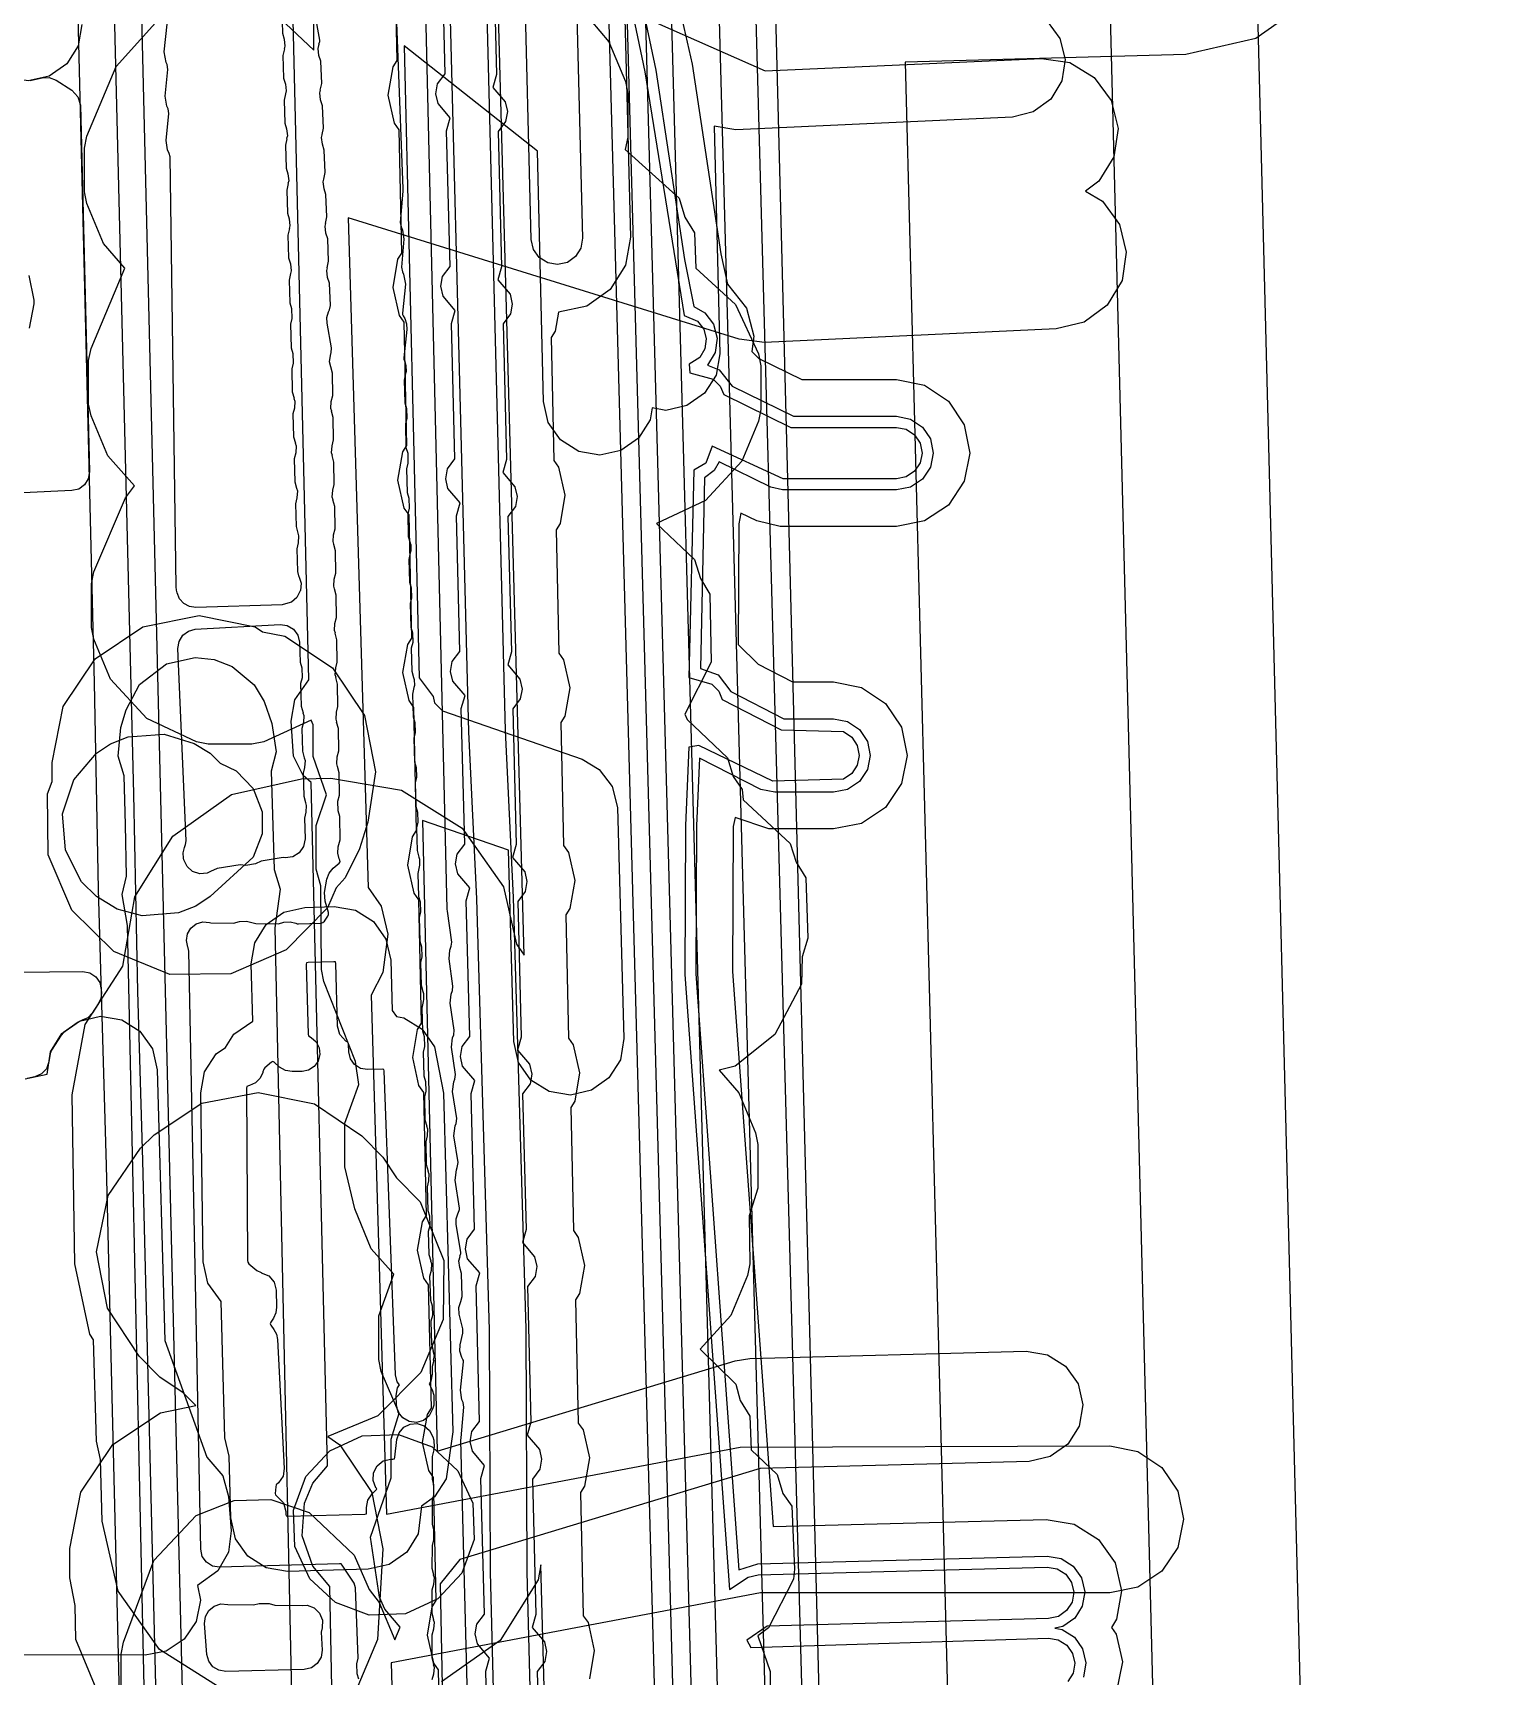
# Model space of a CAD drawing. Header units: metres. Extents: x 17722 to 17999, y 13535 to 15917.
# Drawn here: x 17807.21 to 17847.11, y 15353.03 to 15397.75 of the extents above; entities that cross this region are included whole.
import ezdxf

# ---------------------------------------------------------------- set-up
doc = ezdxf.new("R2010")
doc.units = ezdxf.units.M
for name, color, linetype in [('AI_GREENING_ALLOWED_ZONE', 4, 'Continuous'), ('AI_GREENING_EXCLUSIONS', 1, 'Continuous'), ('AI_GREENING_LAWN', 82, 'Continuous')]:
    doc.layers.add(name, color=color, linetype=linetype)

msp = doc.modelspace()

# ---------------------------------------------------------------- linework, layer by layer
at = {"layer": 'AI_GREENING_ALLOWED_ZONE'}
for points in [[(17807.137, 15396.452), (17807.464, 15396.528), (17807.662, 15396.534), (17807.847, 15396.463), (17808.276, 15396.19), (17808.442, 15396.014), (17808.506, 15395.78), (17808.752, 15385.805), (17808.719, 15385.615), (17808.617, 15385.451), (17808.461, 15385.338), (17808.274, 15385.293), (17806.954, 15385.236)], [(17807.119, 15389.718), (17807.25, 15390.381), (17807.25, 15390.478), (17807.117, 15391.146)], [(17804.935, 15372.175), (17808.573, 15372.205), (17808.762, 15372.169), (17808.924, 15372.065), (17809.035, 15371.907), (17809.077, 15371.719), (17809.08, 15371.62), (17809.062, 15371.471), (17809, 15371.334), (17808.839, 15371.086), (17808.706, 15370.948), (17808.554, 15370.88), (17808.443, 15370.83), (17808.046, 15370.548), (17807.98, 15370.478), (17807.722, 15370.067), (17807.687, 15369.974), (17807.652, 15369.751), (17807.582, 15369.564), (17807.446, 15369.42), (17807.264, 15369.34), (17807.062, 15369.297)]]:
    msp.add_lwpolyline(points, dxfattribs=at)
at = {"layer": 'AI_GREENING_EXCLUSIONS'}
for points in [[(17846.455, 15514.793), (17847.112, 15475.226), (17846.972, 15474.458), (17846.581, 15473.835), (17845.908, 15473.358), (17845.19, 15473.195), (17839.663, 15472.978), (17840.458, 15401.539), (17843.063, 15298.501), (17845.054, 15183.374)], [(17840.715, 15202.784), (17839.063, 15298.423), (17836.459, 15401.452), (17835.641, 15474.878), (17835.785, 15475.645), (17836.172, 15476.258), (17836.855, 15476.739), (17837.563, 15476.898), (17843.08, 15477.115), (17842.49, 15512.663)], [(17818.352, 15406.583), (17819.068, 15378.73), (17819.283, 15374.182), (17819.626, 15362.446), (17819.658, 15355.863), (17820.43, 15325.695)], [(17819.375, 15405.712), (17820.067, 15378.766), (17820.282, 15374.219), (17820.625, 15362.475), (17820.658, 15355.876), (17821.404, 15326.739), (17825.131, 15326.907), (17824.981, 15327.12), (17824.808, 15327.881), (17822.765, 15402.677)], [(17810.898, 15339.238), (17810.211, 15367.064), (17810.073, 15371.667), (17809.965, 15377.032), (17809.33, 15402.745)], [(17825.791, 15401.76), (17827.779, 15328.962), (17840.281, 15329.303), (17840.666, 15329.238), (17840.666, 15329.238), (17840.996, 15329.03), (17841.222, 15328.712), (17841.308, 15328.331), (17841.243, 15327.946), (17841.035, 15327.616), (17840.716, 15327.391), (17840.336, 15327.304), (17826.834, 15326.935), (17826.449, 15327.001), (17826.119, 15327.209), (17825.894, 15327.527), (17825.807, 15327.908), (17823.765, 15402.705)], [(17812.31, 15352.716), (17810.659, 15353.756), (17809.532, 15355.348), (17809.1, 15357.251), (17809.055, 15358.927), (17808.942, 15359.427), (17808.868, 15362.19), (17808.761, 15362.344), (17808.352, 15364.252), (17808.283, 15368.851), (17808.635, 15370.77), (17808.635, 15370.77), (17809.662, 15372.358), (17809.985, 15374.243), (17811.025, 15375.894), (17812.617, 15377.021), (17814.52, 15377.453), (17815.319, 15377.474), (17817.242, 15377.145), (17818.893, 15376.105), (17820.02, 15374.513), (17820.374, 15372.952), (17820.584, 15372.656), (17819.776, 15402.235)], [(17817.124, 15322.687), (17815.732, 15323.019), (17815.37, 15323.188), (17815.084, 15323.199), (17813.697, 15323.552), (17812.561, 15324.177), (17812.377, 15324.333), (17811.925, 15324.591), (17811.121, 15325.368), (17810.784, 15325.903), (17810.538, 15326.486), (17810.416, 15327.257), (17810.404, 15327.531), (17810.395, 15327.591), (17809.9, 15339.163), (17809.9, 15339.163), (17809.9, 15339.163), (17809.216, 15366.928), (17808.998, 15374.452), (17808.893, 15380.065), (17808.337, 15402.656)], [(17827.365, 15400.352), (17829.17, 15330.456), (17840.248, 15330.73), (17840.825, 15330.63), (17841.319, 15330.317), (17841.656, 15329.838), (17841.785, 15329.267), (17841.704, 15328.802), (17841.808, 15328.345), (17841.71, 15327.768), (17841.398, 15327.272), (17840.92, 15326.934), (17840.35, 15326.804), (17826.848, 15326.436), (17826.271, 15326.534), (17825.776, 15326.846), (17825.437, 15327.323), (17825.307, 15327.894), (17823.275, 15402.33)], [(17816.398, 15401.469), (17827.141, 15396.715), (17834.655, 15397.057), (17835.427, 15396.94), (17836.094, 15396.537), (17836.557, 15395.908), (17836.744, 15395.151), (17836.627, 15394.379), (17836.223, 15393.711), (17835.86, 15393.444), (17836.318, 15393.167), (17836.78, 15392.538), (17836.967, 15391.781), (17836.85, 15391.009), (17836.447, 15390.341), (17835.818, 15389.879), (17835.061, 15389.692), (17827.119, 15389.329), (17826.434, 15389.417), (17815.796, 15392.72), (17816.336, 15374.495), (17816.696, 15373.989), (17816.871, 15373.228), (17816.735, 15372.18), (17816.422, 15371.562), (17816.84, 15357.442), (17826.456, 15359.267), (17836.52, 15359.302), (17837.285, 15359.15), (17837.934, 15358.716), (17838.368, 15358.067), (17838.52, 15357.302), (17838.368, 15356.537), (17837.934, 15355.888), (17837.285, 15355.454), (17836.52, 15355.302), (17827.017, 15355.302), (17816.96, 15353.393), (17817.128, 15347.723)], [(17822.958, 15401.023), (17823.868, 15396.688), (17824.933, 15390.062), (17825.302, 15389.906), (17825.467, 15389.688), (17825.536, 15389.423), (17825.498, 15389.153), (17825.36, 15388.917), (17825.076, 15388.735), (17825.089, 15388.503), (17825.723, 15388.329), (17825.918, 15388.138), (17826.014, 15387.913), (17827.839, 15387.016), (17830.711, 15387.016), (17830.979, 15386.963), (17831.206, 15386.811), (17831.358, 15386.584), (17831.411, 15386.316), (17831.358, 15386.048), (17831.206, 15385.821), (17830.979, 15385.67), (17830.711, 15385.616), (17827.632, 15385.618), (17825.699, 15386.508), (17825.529, 15386.043), (17825.196, 15385.848), (17825.06, 15380.213), (17825.691, 15380.029), (17825.882, 15379.835), (17825.974, 15379.608), (17827.574, 15378.788), (17829.268, 15378.735), (17829.495, 15378.583), (17829.647, 15378.356), (17829.7, 15378.088), (17829.647, 15377.82), (17829.495, 15377.593), (17829.268, 15377.441), (17827.349, 15377.39), (17825.336, 15378.362), (17825.059, 15378.311), (17824.971, 15376.179), (17824.958, 15372.123), (17826.172, 15355.395), (17826.682, 15355.731), (17826.948, 15355.792), (17834.817, 15356), (17835.087, 15355.953), (17835.318, 15355.808), (17835.475, 15355.585), (17835.536, 15355.318), (17835.49, 15355.049), (17835.344, 15354.818), (17835.121, 15354.66), (17834.854, 15354.6), (17827.193, 15354.398), (17826.639, 15354.016), (17826.753, 15353.813), (17834.846, 15354.067), (17835.115, 15354.02), (17835.346, 15353.875), (17835.504, 15353.652), (17835.564, 15353.385), (17835.518, 15353.116), (17835.372, 15352.885)], [(17823.29, 15400.903), (17824.164, 15396.736), (17824.943, 15391.579), (17825.197, 15390.308), (17825.502, 15390.13), (17825.737, 15389.819), (17825.835, 15389.441), (17825.782, 15389.055), (17825.571, 15388.708), (17825.887, 15388.58), (17826.239, 15388.137), (17827.909, 15387.316), (17830.711, 15387.316), (17831.093, 15387.24), (17831.418, 15387.023), (17831.635, 15386.699), (17831.711, 15386.316), (17831.635, 15385.934), (17831.418, 15385.609), (17831.093, 15385.392), (17830.711, 15385.316), (17827.612, 15385.318), (17827.294, 15385.392), (17825.892, 15386.079), (17825.754, 15385.844), (17825.492, 15385.646), (17825.381, 15380.453), (17825.859, 15380.277), (17826.203, 15379.828), (17827.647, 15379.088), (17829, 15379.088), (17829.383, 15379.012), (17829.707, 15378.795), (17829.924, 15378.471), (17830, 15378.088), (17829.924, 15377.705), (17829.707, 15377.381), (17829.383, 15377.164), (17829, 15377.088), (17827.405, 15377.088), (17827.023, 15377.164), (17825.354, 15378.016), (17825.271, 15376.174), (17825.257, 15372.144), (17826.427, 15355.927), (17826.94, 15356.092), (17834.81, 15356.3), (17835.194, 15356.234), (17835.524, 15356.025), (17835.749, 15355.707), (17835.836, 15355.326), (17835.77, 15354.942), (17835.562, 15354.612), (17835.243, 15354.386), (17835.018, 15354.336), (17835.223, 15354.3), (17835.553, 15354.092), (17835.778, 15353.774), (17835.864, 15353.393), (17835.798, 15353.009)], [(17826.818, 15400.788), (17828.751, 15329.989), (17840.254, 15330.303), (17841.023, 15330.172), (17841.684, 15329.756), (17842.135, 15329.119), (17842.308, 15328.358), (17842.177, 15327.589), (17842.068, 15327.416), (17842.578, 15327.108), (17843.041, 15326.479), (17843.227, 15325.721), (17843.11, 15324.95), (17842.706, 15324.282), (17842.077, 15323.82), (17841.319, 15323.633), (17836.089, 15323.397), (17836.26, 15323.287), (17836.261, 15323.287), (17836.261, 15323.287), (17836.261, 15323.287), (17836.703, 15322.663)], [(17818.324, 15349.851), (17818.251, 15353.204), (17818.121, 15353.388), (17817.949, 15354.149), (17818.082, 15354.918), (17818.19, 15355.089), (17818.117, 15358.442), (17817.988, 15358.626), (17817.816, 15359.388), (17817.949, 15360.157), (17818.057, 15360.328), (17817.984, 15363.681), (17817.854, 15363.865), (17817.682, 15364.626), (17817.815, 15365.395), (17817.924, 15365.567), (17817.851, 15368.92), (17817.721, 15369.104), (17817.549, 15369.865), (17817.682, 15370.634), (17817.79, 15370.805), (17817.717, 15374.158), (17817.587, 15374.342), (17817.416, 15375.104), (17817.548, 15375.873), (17817.657, 15376.044), (17817.584, 15379.397), (17817.454, 15379.581), (17817.282, 15380.342), (17817.415, 15381.111), (17817.523, 15381.283), (17817.45, 15384.636), (17817.321, 15384.82), (17817.149, 15385.581), (17817.282, 15386.35), (17817.39, 15386.521), (17817.317, 15389.874), (17817.187, 15390.058), (17817.015, 15390.82), (17817.148, 15391.589), (17817.257, 15391.76), (17817.184, 15395.113), (17817.054, 15395.297), (17816.882, 15396.058), (17817.015, 15396.827), (17817.123, 15396.999), (17817.05, 15400.352)], [(17819.634, 15349.485), (17819.54, 15353.174), (17819.64, 15353.528), (17819.309, 15353.916), (17819.249, 15354.182), (17819.295, 15354.451), (17819.5, 15354.724), (17819.406, 15358.413), (17819.506, 15358.767), (17819.176, 15359.154), (17819.115, 15359.421), (17819.162, 15359.69), (17819.367, 15359.962), (17819.273, 15363.651), (17819.373, 15364.005), (17819.042, 15364.393), (17818.982, 15364.659), (17819.029, 15364.928), (17819.233, 15365.201), (17819.139, 15368.89), (17819.239, 15369.244), (17818.909, 15369.632), (17818.849, 15369.898), (17818.895, 15370.167), (17819.1, 15370.44), (17819.006, 15374.129), (17819.106, 15374.483), (17818.775, 15374.87), (17818.715, 15375.137), (17818.762, 15375.406), (17818.967, 15375.678), (17818.873, 15379.367), (17818.973, 15379.721), (17818.642, 15380.109), (17818.582, 15380.375), (17818.628, 15380.644), (17818.833, 15380.917), (17818.739, 15384.606), (17818.839, 15384.96), (17818.509, 15385.348), (17818.448, 15385.614), (17818.495, 15385.883), (17818.7, 15386.156), (17818.606, 15389.845), (17818.706, 15390.199), (17818.375, 15390.586), (17818.315, 15390.853), (17818.362, 15391.122), (17818.566, 15391.394), (17818.472, 15395.083), (17818.572, 15395.437), (17818.242, 15395.825), (17818.182, 15396.091), (17818.228, 15396.36), (17818.433, 15396.633), (17818.339, 15400.322)], [(17819.74, 15400.308), (17819.834, 15396.619), (17819.734, 15396.265), (17820.064, 15395.877), (17820.125, 15395.611), (17820.078, 15395.342), (17819.873, 15395.069), (17819.967, 15391.38), (17819.867, 15391.026), (17820.198, 15390.638), (17820.258, 15390.372), (17820.211, 15390.103), (17820.007, 15389.83), (17820.101, 15386.141), (17820.001, 15385.787), (17820.331, 15385.4), (17820.391, 15385.133), (17820.345, 15384.864), (17820.14, 15384.592), (17820.234, 15380.903), (17820.134, 15380.549), (17820.465, 15380.161), (17820.525, 15379.895), (17820.478, 15379.626), (17820.273, 15379.353), (17820.367, 15375.664), (17820.267, 15375.31), (17820.598, 15374.922), (17820.658, 15374.656), (17820.612, 15374.387), (17820.407, 15374.114), (17820.501, 15370.425), (17820.401, 15370.071), (17820.731, 15369.684), (17820.792, 15369.417), (17820.745, 15369.148), (17820.54, 15368.876), (17820.634, 15365.187), (17820.534, 15364.833), (17820.865, 15364.445), (17820.925, 15364.179), (17820.878, 15363.91), (17820.674, 15363.637), (17820.768, 15359.948), (17820.668, 15359.594), (17820.998, 15359.206), (17821.058, 15358.94), (17821.012, 15358.671), (17820.807, 15358.398), (17820.901, 15354.709), (17820.801, 15354.355), (17821.132, 15353.968), (17821.192, 15353.701), (17821.145, 15353.432), (17820.94, 15353.16), (17821.034, 15349.471)], [(17821.974, 15400.023), (17822.174, 15392.161), (17822.128, 15391.891), (17821.982, 15391.661), (17821.759, 15391.503), (17821.492, 15391.443), (17821.223, 15391.489), (17820.992, 15391.635), (17820.835, 15391.859), (17820.775, 15392.125), (17820.579, 15399.796)], [(17824.43, 15400.101), (17825.152, 15396.894), (17825.93, 15391.737), (17826.114, 15390.908), (17826.637, 15390.255), (17826.834, 15389.5), (17826.776, 15389.083), (17826.972, 15388.891), (17828.142, 15388.316), (17830.711, 15388.316), (17831.476, 15388.164), (17832.125, 15387.73), (17832.559, 15387.082), (17832.711, 15386.316), (17832.559, 15385.551), (17832.125, 15384.902), (17831.476, 15384.468), (17830.711, 15384.316), (17827.548, 15384.32), (17826.911, 15384.468), (17826.475, 15384.679), (17826.42, 15384.386), (17826.41, 15381.109), (17826.948, 15380.57), (17827.888, 15380.088), (17829, 15380.088), (17829.765, 15379.936), (17830.414, 15379.502), (17830.848, 15378.853), (17831, 15378.088), (17830.848, 15377.323), (17830.414, 15376.674), (17829.765, 15376.24), (17829, 15376.088), (17827.244, 15376.095), (17826.323, 15376.396), (17826.27, 15376.156), (17826.255, 15372.213), (17827.356, 15357.103), (17834.783, 15357.299), (17835.552, 15357.167), (17836.212, 15356.751), (17836.663, 15356.114), (17836.835, 15355.353), (17836.703, 15354.584), (17836.563, 15354.362), (17836.691, 15354.181), (17836.864, 15353.42), (17836.688, 15352.581)], [(17823.287, 15399.548), (17823.474, 15392.194), (17823.341, 15391.425), (17822.924, 15390.765), (17822.287, 15390.315), (17821.513, 15390.146), (17821.425, 15389.636), (17821.316, 15389.465), (17821.389, 15386.112), (17821.519, 15385.928), (17821.691, 15385.166), (17821.558, 15384.397), (17821.45, 15384.226), (17821.523, 15380.873), (17821.653, 15380.689), (17821.824, 15379.928), (17821.692, 15379.159), (17821.583, 15378.987), (17821.656, 15375.634), (17821.786, 15375.45), (17821.958, 15374.689), (17821.825, 15373.92), (17821.717, 15373.749), (17821.79, 15370.396), (17821.919, 15370.212), (17822.091, 15369.45), (17821.958, 15368.681), (17821.85, 15368.51), (17821.923, 15365.157), (17822.053, 15364.973), (17822.225, 15364.212), (17822.092, 15363.443), (17821.983, 15363.271), (17822.056, 15359.918), (17822.186, 15359.734), (17822.358, 15358.973), (17822.225, 15358.204), (17822.117, 15358.033), (17822.19, 15354.68), (17822.32, 15354.496), (17822.491, 15353.734), (17822.359, 15352.965)], [(17816.292, 15304.874), (17815.847, 15327.507), (17815.63, 15327.698), (17815.371, 15328.222), (17815.308, 15329.182), (17815.41, 15329.758), (17815.792, 15330.297), (17815.298, 15355.477), (17814.83, 15356.023), (17814.545, 15356.856), (17814.604, 15357.742), (17814.83, 15358.283), (17815.227, 15358.758), (17814.788, 15377.352), (17814.57, 15377.541), (17814.309, 15378.065), (17814.242, 15379.024), (17814.343, 15379.601), (17814.723, 15380.141), (17814.281, 15398.865)], [(17842.082, 15398.722), (17840.491, 15397.594), (17838.589, 15397.16), (17830.954, 15396.95), (17832.579, 15334.041)], [(17809.619, 15352.445), (17809.619, 15353.632), (17809.684, 15353.955), (17810.502, 15356.184), (17811.662, 15357.406), (17812.692, 15357.813), (17813.686, 15357.84), (17814.736, 15357.488), (17815.96, 15356.329), (17816.368, 15355.395), (17816.638, 15355.038), (17817.062, 15354.025), (17817.206, 15354.367), (17816.789, 15354.858), (17816.642, 15355.184), (17816.406, 15356.813), (17816.962, 15358.429), (17816.962, 15359.483), (17817.186, 15360.186), (17816.694, 15361.328), (17816.629, 15361.65), (17816.629, 15362.837), (17817.034, 15363.971), (17816.424, 15364.666), (17815.971, 15365.75), (17815.707, 15366.891), (17815.707, 15368.078), (17816.08, 15369.134), (17815.989, 15369.761), (17815.135, 15371.937), (17815.07, 15372.26), (17815.046, 15374.536), (17814.923, 15374.996), (17814.923, 15376.184), (17815.204, 15377.02), (17814.839, 15378.059), (17814.839, 15378.92), (17814.784, 15379.052), (17813.495, 15378.461), (17813.173, 15378.396), (17811.986, 15378.396), (17811.663, 15378.461), (17810.317, 15379.092), (17809.329, 15380.166), (17808.875, 15381.249), (17808.81, 15381.571), (17808.81, 15382.759), (17808.875, 15383.081), (17809.737, 15385.099), (17809.981, 15385.426), (17809.25, 15386.242), (17808.797, 15387.326), (17808.732, 15387.648), (17808.732, 15388.836), (17808.797, 15389.158), (17809.721, 15391.347), (17809.134, 15392.02), (17808.681, 15393.103), (17808.616, 15393.426), (17808.616, 15394.613), (17808.681, 15394.935), (17809.48, 15396.833), (17810.718, 15398.206)], [(17813.792, 15398.288), (17814.857, 15397.28), (17814.857, 15398.094)], [(17808.55, 15397.978), (17808.45, 15397.401), (17808.137, 15396.907), (17807.659, 15396.569), (17807.088, 15396.441), (17806.511, 15396.54), (17806.017, 15396.853), (17805.679, 15397.331), (17805.55, 15397.902)], [(17834.812, 15398.066), (17835.159, 15397.595), (17835.299, 15397.027), (17835.211, 15396.448), (17834.909, 15395.947), (17834.437, 15395.6), (17833.869, 15395.46), (17826.343, 15395.116), (17825.757, 15395.213), (17825.904, 15389.013), (17825.803, 15388.436), (17825.49, 15387.942), (17825.011, 15387.606), (17824.44, 15387.478), (17824.066, 15387.543), (17824.009, 15387.217), (17823.696, 15386.723), (17823.217, 15386.386), (17822.646, 15386.259), (17822.069, 15386.359), (17821.575, 15386.673), (17821.239, 15387.151), (17821.111, 15387.723), (17820.949, 15394.534), (17817.317, 15397.396), (17817.722, 15380.197), (17818.104, 15379.689), (17818.143, 15379.515), (17818.364, 15379.306), (17822.165, 15377.986), (17822.625, 15377.706), (17822.978, 15377.239), (17823.126, 15376.673), (17823.299, 15370.386), (17823.2, 15369.809), (17822.888, 15369.314), (17822.411, 15368.976), (17821.84, 15368.846), (17821.263, 15368.944), (17820.768, 15369.256), (17820.429, 15369.734), (17820.3, 15370.304), (17820.158, 15375.508), (17817.814, 15376.321), (17818.218, 15359.16), (17826.326, 15361.614), (17826.72, 15361.678), (17834.244, 15361.877), (17834.821, 15361.778), (17835.316, 15361.466), (17835.654, 15360.988), (17835.783, 15360.417), (17835.684, 15359.84), (17835.372, 15359.345), (17834.894, 15359.007), (17834.323, 15358.878), (17827.002, 15358.684), (17818.829, 15356.211), (17818.297, 15355.542), (17818.751, 15332.436)], [(17822.395, 15398.084), (17822.886, 15397.507), (17823.339, 15396.423), (17823.405, 15396.101), (17823.405, 15394.913), (17823.332, 15394.573), (17824.799, 15393.25), (17824.959, 15392.738), (17825.221, 15392.31), (17825.253, 15391.348), (17826.329, 15390.36), (17826.96, 15389.013), (17827.025, 15388.69), (17827.025, 15387.503), (17826.96, 15387.181), (17826.506, 15386.097), (17825.518, 15385.024), (17824.184, 15384.398), (17825.217, 15383.417), (17825.377, 15382.905), (17825.639, 15382.477), (17825.675, 15380.625), (17824.956, 15379.215), (17825.02, 15379.063), (17826.113, 15378.025), (17826.272, 15377.513), (17826.511, 15377.16), (17826.542, 15376.882), (17827.822, 15375.695), (17827.982, 15375.182), (17828.245, 15374.755), (17828.299, 15373.113), (17828.146, 15372.608), (17828.13, 15371.863), (17827.406, 15370.493), (17826.32, 15369.635), (17825.889, 15369.528), (17826.426, 15368.905), (17826.879, 15367.822), (17826.944, 15367.499), (17826.944, 15366.312), (17826.701, 15365.563), (17826.725, 15364.256), (17826.66, 15363.933), (17826.207, 15362.85), (17825.375, 15361.932), (17826.342, 15360.984), (17826.462, 15360.539), (17826.725, 15360.111), (17826.755, 15359.196), (17827.465, 15358.522), (17827.625, 15358.009), (17827.864, 15357.656), (17827.941, 15355.941), (17827.909, 15355.669), (17827.227, 15354.345), (17826.937, 15354.129), (17827.273, 15353.159), (17827.273, 15351.971)], [(17810.498, 15341.132), (17809.793, 15373.457), (17809.645, 15374.307), (17809.764, 15374.799), (17809.734, 15376.203), (17809.698, 15377.529), (17809.532, 15378.071), (17809.607, 15378.848), (17809.751, 15379.327), (17810.117, 15380.016), (17810.851, 15380.578), (17811.629, 15380.751), (17812.147, 15380.695), (17812.634, 15380.507), (17813.233, 15380.006), (17813.505, 15379.559), (17813.717, 15378.955), (17813.833, 15378.184), (17813.701, 15377.657), (17813.776, 15374.986), (17813.945, 15374.447), (17813.796, 15373.4), (17814.46, 15342.956)], [(17810.498, 15341.132), (17809.793, 15373.457), (17809.645, 15374.307), (17809.764, 15374.799), (17809.734, 15376.203), (17809.698, 15377.529), (17809.532, 15378.071), (17809.607, 15378.848), (17809.751, 15379.327), (17810.117, 15380.016), (17810.851, 15380.578), (17811.629, 15380.751), (17812.147, 15380.695), (17812.634, 15380.507), (17813.233, 15380.006), (17813.505, 15379.559), (17813.717, 15378.955), (17813.833, 15378.184), (17813.701, 15377.657), (17813.776, 15374.986), (17813.945, 15374.447), (17813.796, 15373.4), (17814.46, 15342.956)], [(17807.008, 15369.285), (17807.599, 15369.412), (17807.695, 15370.024), (17808.006, 15370.52), (17808.483, 15370.859), (17809.054, 15370.989), (17809.631, 15370.892), (17810.127, 15370.581), (17810.466, 15370.104), (17810.596, 15369.533), (17810.808, 15362.164), (17811.948, 15358.99), (17812.383, 15358.486), (17812.539, 15357.922), (17812.608, 15356.991), (17812.536, 15356.41), (17812.248, 15355.9), (17811.694, 15355.505), (17811.775, 15355.098), (17811.659, 15354.524), (17811.333, 15354.038), (17810.846, 15353.714), (17810.272, 15353.601), (17804.133, 15353.613)], [(17808.986, 15352.591), (17808.382, 15354.036), (17808.366, 15354.956), (17808.217, 15355.706), (17808.217, 15356.508), (17808.521, 15358.039), (17809.389, 15359.336), (17810.686, 15360.204), (17811.649, 15360.395), (17811.302, 15360.746), (17810.67, 15361.173), (17810.104, 15361.746), (17809.245, 15363.049), (17808.95, 15364.582), (17809.264, 15366.111), (17810.139, 15367.403), (17810.512, 15367.764), (17811.814, 15368.624), (17813.347, 15368.92), (17814.876, 15368.607), (17816.169, 15367.733), (17816.735, 15367.16), (17817.109, 15366.595), (17817.757, 15365.939), (17818.4, 15364.345), (17818.376, 15362.742), (17817.773, 15361.297), (17816.602, 15360.118), (17815.238, 15359.552), (17815.567, 15359.331), (17816.435, 15358.034), (17816.739, 15356.503), (17816.592, 15354.036), (17815.988, 15352.591)], [(17821.809, 15327.799), (17821.037, 15356.061), (17820.967, 15355.655), (17819.927, 15354.004), (17818.334, 15352.877)]]:
    msp.add_lwpolyline(points, dxfattribs=at)
for points in [[(17811.736, 15381.893), (17813.267, 15381.589), (17813.466, 15381.455), (17814.069, 15381.336), (17815.366, 15380.468), (17816.234, 15379.171), (17816.538, 15377.64), (17816.331, 15376.269), (17816.105, 15375.544), (17815.712, 15374.754), (17815.463, 15374.487), (17815.234, 15373.938), (17814.111, 15372.794), (17812.602, 15372.147), (17810.941, 15372.131), (17809.419, 15372.751), (17808.275, 15373.874), (17807.628, 15375.383), (17807.612, 15377.044), (17807.736, 15377.38), (17807.736, 15377.893), (17808.04, 15379.424), (17808.908, 15380.721), (17810.205, 15381.589), (17811.736, 15381.893)], [(17813.207, 15375.316), (17812.035, 15374.247), (17811.651, 15373.99), (17811.176, 15373.806), (17810.193, 15373.728), (17809.504, 15373.906), (17808.944, 15374.247), (17808.539, 15374.653), (17808.098, 15375.512), (17808.019, 15376.495), (17808.325, 15377.426), (17808.944, 15378.149), (17809.329, 15378.406), (17809.804, 15378.59), (17810.787, 15378.669), (17811.606, 15378.41), (17812.035, 15378.149), (17812.307, 15377.877), (17812.748, 15377.673), (17813.207, 15377.188), (17813.453, 15376.549), (17813.453, 15375.955), (17813.207, 15375.316)], [(17811.888, 15369.479), (17812.206, 15369.971), (17812.453, 15370.141), (17812.686, 15370.502), (17813.196, 15370.853), (17813.154, 15372.414), (17813.253, 15372.991), (17813.565, 15373.486), (17814.043, 15373.824), (17814.614, 15373.954), (17815.413, 15373.975), (17815.99, 15373.877), (17816.485, 15373.565), (17816.823, 15373.087), (17816.953, 15372.516), (17816.989, 15371.152), (17817.107, 15370.986), (17817.31, 15370.951), (17817.805, 15370.639), (17818.143, 15370.162), (17818.392, 15368.894), (17818.639, 15359.687), (17818.459, 15358.408), (17818.147, 15357.913), (17817.793, 15357.662), (17817.699, 15356.907), (17817.387, 15356.412), (17816.909, 15356.074), (17816.338, 15355.944), (17814.139, 15355.885), (17813.562, 15355.984), (17813.067, 15356.296), (17812.729, 15356.774), (17812.599, 15357.344), (17812.554, 15359.021), (17812.441, 15359.521), (17812.341, 15363.228), (17811.974, 15363.732), (17811.852, 15364.304), (17811.783, 15368.903), (17811.888, 15369.479)], [(17818.078, 15359.272), (17818.777, 15358.625), (17819.186, 15357.743), (17819.225, 15356.757), (17818.884, 15355.84), (17818.237, 15355.141), (17817.355, 15354.732), (17816.369, 15354.693), (17815.452, 15355.034), (17814.753, 15355.681), (17814.344, 15356.563), (17814.305, 15357.549), (17814.646, 15358.466), (17815.293, 15359.165), (17816.175, 15359.574), (17817.161, 15359.613), (17818.078, 15359.272)]]:
    msp.add_lwpolyline(points, close=True, dxfattribs=at)
at = {"layer": 'AI_GREENING_LAWN'}
for points in [[(17816.737, 15407.81), (17817.283, 15393.507), (17817.281, 15393.447), (17817.212, 15392.592), (17817.232, 15392.471), (17817.271, 15392.384), (17817.313, 15392.135), (17817.245, 15391.377), (17817.269, 15391.246), (17817.302, 15391.18), (17817.352, 15390.908), (17817.274, 15390.124), (17817.276, 15390.088), (17817.289, 15390.054), (17817.332, 15389.975), (17817.384, 15389.833), (17817.39, 15389.681), (17817.307, 15388.905), (17817.309, 15388.867), (17817.336, 15388.795), (17817.332, 15388.794), (17817.367, 15388.699), (17817.371, 15388.536), (17817.355, 15388.483), (17817.357, 15388.482), (17817.317, 15388.304), (17817.335, 15387.684), (17817.382, 15387.531), (17817.389, 15387.263), (17817.35, 15387.107), (17817.367, 15386.463), (17817.414, 15386.309), (17817.421, 15386.042), (17817.382, 15385.886), (17817.399, 15385.242), (17817.446, 15385.089), (17817.453, 15384.821), (17817.414, 15384.665), (17817.429, 15384.045), (17817.478, 15383.869), (17817.476, 15383.868), (17817.495, 15383.816), (17817.499, 15383.653), (17817.483, 15383.6), (17817.485, 15383.599), (17817.445, 15383.421), (17817.463, 15382.8), (17817.51, 15382.647), (17817.517, 15382.379), (17817.478, 15382.223), (17817.495, 15381.58), (17817.542, 15381.426), (17817.549, 15381.158), (17817.51, 15381.003), (17817.525, 15380.382), (17817.574, 15380.206), (17817.572, 15380.206), (17817.591, 15380.153), (17817.596, 15379.99), (17817.579, 15379.936), (17817.581, 15379.936), (17817.542, 15379.757), (17817.561, 15379.137), (17817.609, 15378.984), (17817.617, 15378.716), (17817.578, 15378.56), (17817.597, 15377.916), (17817.645, 15377.763), (17817.653, 15377.495), (17817.614, 15377.339), (17817.633, 15376.696), (17817.681, 15376.542), (17817.689, 15376.274), (17817.65, 15376.119), (17817.667, 15375.498), (17817.717, 15375.322), (17817.715, 15375.322), (17817.734, 15375.27), (17817.739, 15375.106), (17817.723, 15375.053), (17817.725, 15375.053), (17817.686, 15374.874), (17817.705, 15374.254), (17817.753, 15374.101), (17817.761, 15373.833), (17817.723, 15373.677), (17817.742, 15373.033), (17817.789, 15372.88), (17817.797, 15372.612), (17817.759, 15372.456), (17817.776, 15371.836), (17817.825, 15371.66), (17817.823, 15371.66), (17817.842, 15371.608), (17817.847, 15371.444), (17817.831, 15371.391), (17817.833, 15371.39), (17817.794, 15371.212), (17817.814, 15370.592), (17817.861, 15370.439), (17817.869, 15370.171), (17817.831, 15370.015), (17817.85, 15369.371), (17817.897, 15369.218), (17817.905, 15368.95), (17817.867, 15368.794), (17817.884, 15368.174), (17817.934, 15367.998), (17817.927, 15367.996), (17817.952, 15367.924), (17817.943, 15367.734), (17817.903, 15367.574), (17817.92, 15366.953), (17817.97, 15366.777), (17817.963, 15366.776), (17817.988, 15366.703), (17817.979, 15366.514), (17817.939, 15366.353), (17817.958, 15365.709), (17818.006, 15365.556), (17818.014, 15365.288), (17817.975, 15365.132), (17817.992, 15364.512), (17818.042, 15364.336), (17818.036, 15364.334), (17818.061, 15364.262), (17818.051, 15364.072), (17818.011, 15363.911), (17818.03, 15363.268), (17818.078, 15363.114), (17818.086, 15362.846), (17818.047, 15362.691), (17818.064, 15362.068), (17818.111, 15361.898), (17818.101, 15361.895), (17818.137, 15361.758), (17818.108, 15361.631), (17818.121, 15361.628), (17818.08, 15361.458), (17818.08, 15361.253), (17818.043, 15361.064), (17817.997, 15360.993), (17818.083, 15360.827), (17818.123, 15360.68), (17818.123, 15360.412), (17818.092, 15360.301), (17818, 15360.122), (17817.845, 15359.994), (17817.653, 15359.937), (17817.453, 15359.961), (17817.279, 15360.061), (17817.158, 15360.222), (17817.111, 15360.417), (17817.101, 15360.675), (17817.136, 15360.878), (17817.188, 15360.957), (17817.125, 15361.046), (17817.08, 15361.234), (17816.775, 15369.502), (17816.766, 15369.542), (17816.725, 15369.549), (17816.324, 15369.539), (17816.131, 15369.572), (17815.966, 15369.676), (17815.854, 15369.835), (17815.81, 15370.025), (17815.805, 15370.232), (17815.795, 15370.275), (17815.734, 15370.314), (17815.566, 15370.49), (17815.5, 15370.724), (17815.455, 15372.427), (17815.446, 15372.468), (17815.404, 15372.475), (17814.703, 15372.456), (17814.662, 15372.447), (17814.655, 15372.405), (17814.706, 15370.504), (17814.716, 15370.461), (17814.791, 15370.414), (17814.925, 15370.291), (17815.005, 15370.128), (17815.023, 15369.948), (17814.975, 15369.773), (17814.868, 15369.627), (17814.716, 15369.528), (17814.538, 15369.491), (17814.271, 15369.484), (17814.087, 15369.513), (17813.927, 15369.609), (17813.778, 15369.74), (17813.745, 15369.76), (17813.711, 15369.741), (17813.526, 15369.589), (17813.496, 15369.553), (17813.475, 15369.48), (17813.475, 15369.474), (17813.471, 15369.464), (17813.469, 15369.459), (17813.469, 15369.459), (17813.401, 15369.31), (17813.275, 15369.183), (17813.112, 15369.109), (17813.085, 15369.102), (17813.041, 15369.081), (17813.031, 15369.033), (17813.053, 15364.346), (17813.064, 15364.298), (17813.093, 15364.258), (17813.306, 15364.071), (17813.422, 15364.014), (17813.428, 15364.013), (17813.633, 15363.923), (17813.778, 15363.752), (17813.834, 15363.535), (17813.846, 15363.072), (17813.827, 15362.919), (17813.762, 15362.78), (17813.687, 15362.668), (17813.669, 15362.625), (17813.689, 15362.584), (17813.774, 15362.47), (17813.844, 15362.34), (17813.873, 15362.196), (17814.056, 15358.684), (17814.022, 15358.474), (17813.902, 15358.297), (17813.839, 15358.236), (17813.822, 15358.183), (17813.809, 15358.007), (17813.814, 15357.966), (17813.844, 15357.938), (17813.862, 15357.927), (17814.03, 15357.751), (17814.095, 15357.517), (17814.097, 15357.434), (17814.107, 15357.393), (17814.148, 15357.386), (17816.249, 15357.442), (17816.289, 15357.452), (17816.297, 15357.493), (17816.293, 15357.622), (17816.331, 15357.826), (17816.447, 15357.997), (17816.547, 15358.092), (17816.57, 15358.123), (17816.554, 15358.158), (17816.551, 15358.162), (17816.473, 15358.359), (17816.483, 15358.571), (17816.58, 15358.76), (17816.746, 15358.891), (17816.952, 15358.942), (17817.013, 15358.943), (17817.052, 15358.951), (17817.063, 15358.989), (17817.119, 15359.471), (17817.179, 15359.657), (17817.306, 15359.806), (17817.48, 15359.895), (17817.675, 15359.91), (17817.861, 15359.849), (17818.009, 15359.722), (17818.097, 15359.547), (17818.123, 15359.454), (17818.138, 15359.265), (17818.115, 15359.192), (17818.121, 15359.19), (17818.077, 15359.013), (17818.077, 15358.392), (17818.12, 15358.238), (17818.12, 15357.97), (17818.076, 15357.815), (17818.076, 15357.171), (17818.118, 15357.016), (17818.118, 15356.748), (17818.075, 15356.594), (17818.073, 15355.973), (17818.117, 15355.796), (17818.111, 15355.795), (17818.133, 15355.721), (17818.118, 15355.532), (17818.073, 15355.373), (17818.071, 15354.752), (17818.115, 15354.575), (17818.109, 15354.573), (17818.132, 15354.5), (17818.116, 15354.311), (17818.071, 15354.151), (17818.069, 15353.531), (17818.114, 15353.354), (17818.107, 15353.352), (17818.13, 15353.279), (17818.114, 15353.089), (17818.07, 15352.93)], [(17819.736, 15325.473), (17818.863, 15359.46), (17818.865, 15359.52), (17818.945, 15360.353), (17818.923, 15360.478), (17818.889, 15360.554), (17818.846, 15360.817), (17818.932, 15361.584), (17818.93, 15361.62), (17818.918, 15361.655), (17818.89, 15361.706), (17818.834, 15361.876), (17818.842, 15362.054), (17818.913, 15362.37), (17818.913, 15362.481), (17818.817, 15362.885), (17818.809, 15363.07), (17818.862, 15363.228), (17818.897, 15363.368), (17818.879, 15363.994), (17818.83, 15364.153), (17818.809, 15364.34), (17818.842, 15364.458), (17818.836, 15364.46), (17818.858, 15364.533), (17818.858, 15364.571), (17818.733, 15365.323), (17818.731, 15365.474), (17818.775, 15365.619), (17818.813, 15365.701), (17818.813, 15365.701), (17818.824, 15365.736), (17818.823, 15365.772), (17818.701, 15366.529), (17818.739, 15366.814), (17818.764, 15366.871), (17818.783, 15367.01), (17818.669, 15367.735), (17818.703, 15368.01), (17818.732, 15368.076), (17818.749, 15368.21), (17818.636, 15368.94), (17818.668, 15369.205), (17818.699, 15369.281), (17818.714, 15369.41), (17818.604, 15370.146), (17818.633, 15370.4), (17818.666, 15370.486), (17818.68, 15370.61), (17818.572, 15371.351), (17818.598, 15371.596), (17818.633, 15371.691), (17818.645, 15371.81), (17818.54, 15372.556), (17818.563, 15372.79), (17818.6, 15372.896), (17818.611, 15373.01), (17818.496, 15373.847), (17818.491, 15373.903), (17817.708, 15406.73)], [(17810.021, 15404.178), (17811.599, 15339.206)], [(17824.466, 15402.675), (17826.513, 15327.924)], [(17813.985, 15398.36), (17814.004, 15397.738), (17814.053, 15397.58), (17814.073, 15397.391), (17814.052, 15397.318), (17814.059, 15397.316), (17814.019, 15397.138), (17814.038, 15396.516), (17814.086, 15396.358), (17814.107, 15396.169), (17814.086, 15396.095), (17814.093, 15396.094), (17814.053, 15395.915), (17814.071, 15395.293), (17814.12, 15395.135), (17814.141, 15394.947), (17814.12, 15394.873), (17814.126, 15394.871), (17814.087, 15394.693), (17814.105, 15394.071), (17814.154, 15393.913), (17814.175, 15393.724), (17814.154, 15393.65), (17814.16, 15393.649), (17814.121, 15393.47), (17814.139, 15392.848), (17814.188, 15392.691), (17814.208, 15392.502), (17814.188, 15392.428), (17814.194, 15392.426), (17814.155, 15392.248), (17814.173, 15391.626), (17814.222, 15391.468), (17814.242, 15391.279), (17814.221, 15391.205), (17814.228, 15391.204), (17814.188, 15391.025), (17814.207, 15390.403), (17814.254, 15390.25), (17814.262, 15389.982), (17814.223, 15389.826), (17814.241, 15389.181), (17814.288, 15389.027), (17814.295, 15388.76), (17814.257, 15388.604), (17814.273, 15387.982), (17814.323, 15387.806), (17814.316, 15387.804), (17814.341, 15387.732), (17814.331, 15387.542), (17814.292, 15387.382), (17814.308, 15386.76), (17814.358, 15386.584), (17814.351, 15386.582), (17814.376, 15386.509), (17814.366, 15386.319), (17814.326, 15386.159), (17814.343, 15385.537), (17814.392, 15385.361), (17814.386, 15385.359), (17814.411, 15385.287), (17814.401, 15385.097), (17814.361, 15384.937), (17814.378, 15384.315), (17814.427, 15384.139), (17814.421, 15384.137), (17814.446, 15384.064), (17814.436, 15383.875), (17814.396, 15383.714), (17814.412, 15383.092), (17814.445, 15382.976), (17814.45, 15382.968), (17814.512, 15382.779), (17814.496, 15382.58), (17814.492, 15382.564), (17814.4, 15382.389), (17814.248, 15382.263), (17814.218, 15382.247), (17813.996, 15382.187), (17811.645, 15382.114), (17811.473, 15382.14), (17811.319, 15382.222), (17811.203, 15382.353), (17811.14, 15382.515), (17811.125, 15382.587), (17811.115, 15382.678), (17810.947, 15394.374), (17810.926, 15394.471), (17810.882, 15394.569), (17810.842, 15394.82), (17810.916, 15395.557), (17810.893, 15395.687), (17810.86, 15395.757), (17810.814, 15396.025), (17810.891, 15396.754), (17810.866, 15396.892), (17810.838, 15396.946), (17810.786, 15397.231), (17810.872, 15397.989)], [(17816.083, 15352.948), (17816.035, 15353.101), (17816.026, 15353.369), (17816.063, 15353.525), (17815.995, 15355.435), (17815.955, 15355.561), (17815.628, 15356.058), (17815.601, 15356.087), (17815.562, 15356.092), (17812.297, 15355.996), (17812.103, 15356.029), (17811.937, 15356.134), (17811.824, 15356.294), (17811.782, 15356.486), (17811.454, 15372.762), (17811.436, 15372.851), (17811.428, 15372.87), (17811.391, 15373.05), (17811.421, 15373.232), (17811.515, 15373.39), (17811.66, 15373.503), (17811.835, 15373.557), (17812.019, 15373.543), (17812.054, 15373.534), (17812.677, 15373.526), (17812.836, 15373.569), (17812.836, 15373.569), (17813.026, 15373.581), (17813.099, 15373.558), (17813.101, 15373.564), (17813.277, 15373.517), (17813.9, 15373.51), (17814.047, 15373.549), (17814.212, 15373.564), (17814.373, 15373.524), (17814.41, 15373.508), (17814.445, 15373.504), (17815.056, 15373.526), (17815.108, 15373.54), (17815.148, 15373.576), (17815.243, 15373.714), (17815.262, 15373.763), (17815.259, 15373.814), (17815.165, 15374.123), (17815.151, 15374.354), (17815.214, 15374.722), (17815.274, 15374.886), (17815.385, 15375.02), (17815.545, 15375.154), (17815.574, 15375.192), (17815.565, 15375.238), (17815.55, 15375.271), (17815.51, 15375.433), (17815.525, 15375.6), (17815.576, 15375.795), (17815.566, 15376.426), (17815.52, 15376.58), (17815.516, 15376.848), (17815.557, 15377.003), (17815.548, 15377.611), (17815.5, 15377.788), (17815.507, 15377.789), (17815.483, 15377.862), (17815.495, 15378.052), (17815.536, 15378.212), (17815.528, 15378.82), (17815.48, 15378.996), (17815.487, 15378.998), (17815.463, 15379.071), (17815.475, 15379.261), (17815.516, 15379.42), (17815.508, 15380.029), (17815.46, 15380.205), (17815.467, 15380.207), (17815.442, 15380.28), (17815.455, 15380.469), (17815.496, 15380.629), (17815.488, 15381.237), (17815.44, 15381.414), (17815.446, 15381.415), (17815.422, 15381.488), (17815.435, 15381.678), (17815.476, 15381.838), (17815.468, 15382.446), (17815.42, 15382.622), (17815.426, 15382.624), (17815.402, 15382.697), (17815.415, 15382.887), (17815.456, 15383.046), (17815.447, 15383.655), (17815.4, 15383.831), (17815.406, 15383.833), (17815.382, 15383.906), (17815.395, 15384.095), (17815.436, 15384.255), (17815.427, 15384.863), (17815.38, 15385.04), (17815.386, 15385.041), (17815.362, 15385.114), (17815.375, 15385.304), (17815.416, 15385.464), (17815.407, 15386.072), (17815.36, 15386.249), (17815.366, 15386.25), (17815.342, 15386.323), (17815.355, 15386.513), (17815.396, 15386.673), (17815.387, 15387.281), (17815.34, 15387.457), (17815.346, 15387.459), (17815.322, 15387.532), (17815.334, 15387.721), (17815.376, 15387.881), (17815.367, 15388.489), (17815.32, 15388.666), (17815.323, 15388.667), (17815.283, 15388.803), (17815.32, 15389.023), (17815.329, 15389.045), (17815.344, 15389.183), (17815.218, 15389.848), (17815.214, 15390.008), (17815.26, 15390.16), (17815.285, 15390.21), (17815.309, 15390.328), (17815.284, 15390.936), (17815.234, 15391.093), (17815.211, 15391.282), (17815.231, 15391.356), (17815.225, 15391.357), (17815.262, 15391.536), (17815.237, 15392.144), (17815.186, 15392.301), (17815.164, 15392.49), (17815.184, 15392.564), (17815.177, 15392.565), (17815.215, 15392.744), (17815.19, 15393.352), (17815.139, 15393.509), (17815.116, 15393.698), (17815.136, 15393.772), (17815.13, 15393.773), (17815.167, 15393.952), (17815.142, 15394.56), (17815.092, 15394.717), (17815.069, 15394.906), (17815.089, 15394.98), (17815.083, 15394.981), (17815.12, 15395.16), (17815.095, 15395.768), (17815.045, 15395.925), (17815.022, 15396.114), (17815.042, 15396.188), (17815.035, 15396.189), (17815.073, 15396.368), (17815.048, 15396.976), (17814.997, 15397.133), (17814.974, 15397.322), (17815.006, 15397.439), (17814.999, 15397.441), (17815.022, 15397.515), (17815.021, 15397.553), (17814.887, 15398.308)]]:
    msp.add_lwpolyline(points, dxfattribs=at)
for points in [[(17811.368, 15375.663), (17811.385, 15375.765), (17811.162, 15381), (17811.192, 15381.192), (17811.291, 15381.357), (17811.446, 15381.473), (17811.634, 15381.521), (17813.941, 15381.651), (17814.137, 15381.623), (17814.307, 15381.52), (17814.424, 15381.359), (17814.469, 15381.166), (17814.484, 15380.624), (17814.531, 15380.47), (17814.539, 15380.202), (17814.5, 15380.047), (17814.517, 15379.425), (17814.566, 15379.249), (17814.56, 15379.247), (17814.585, 15379.175), (17814.575, 15378.985), (17814.535, 15378.825), (17814.552, 15378.203), (17814.601, 15378.027), (17814.595, 15378.025), (17814.62, 15377.952), (17814.61, 15377.762), (17814.57, 15377.602), (17814.586, 15376.98), (17814.636, 15376.804), (17814.63, 15376.802), (17814.654, 15376.73), (17814.644, 15376.54), (17814.605, 15376.38), (17814.62, 15375.815), (17814.582, 15375.611), (17814.463, 15375.439), (17814.285, 15375.33), (17814.079, 15375.304), (17814.022, 15375.309), (17813.422, 15375.208), (17813.276, 15375.141), (17813.012, 15375.097), (17812.852, 15375.114), (17812.229, 15375.012), (17812.048, 15374.928), (17812.047, 15374.93), (17811.958, 15374.881), (17811.754, 15374.863), (17811.561, 15374.928), (17811.409, 15375.064), (17811.325, 15375.25), (17811.315, 15375.293), (17811.304, 15375.442), (17811.338, 15375.587), (17811.368, 15375.663)], [(17813.797, 15354.966), (17814.556, 15354.957), (17814.68, 15354.963), (17814.872, 15354.891), (17815.018, 15354.747), (17815.095, 15354.557), (17815.089, 15354.352), (17815.059, 15354.229), (17815.085, 15353.745), (17815.056, 15353.548), (17814.953, 15353.379), (17814.792, 15353.262), (17814.598, 15353.218), (17812.461, 15353.163), (17812.274, 15353.194), (17812.112, 15353.292), (17811.999, 15353.443), (17811.949, 15353.625), (17811.886, 15354.463), (17811.908, 15354.653), (17812.001, 15354.821), (17812.15, 15354.942), (17812.333, 15354.998), (17812.518, 15354.981), (17813.219, 15354.973), (17813.375, 15355.014), (17813.642, 15355.011), (17813.797, 15354.966)]]:
    msp.add_lwpolyline(points, close=True, dxfattribs=at)

doc.saveas('drawing.dxf')
